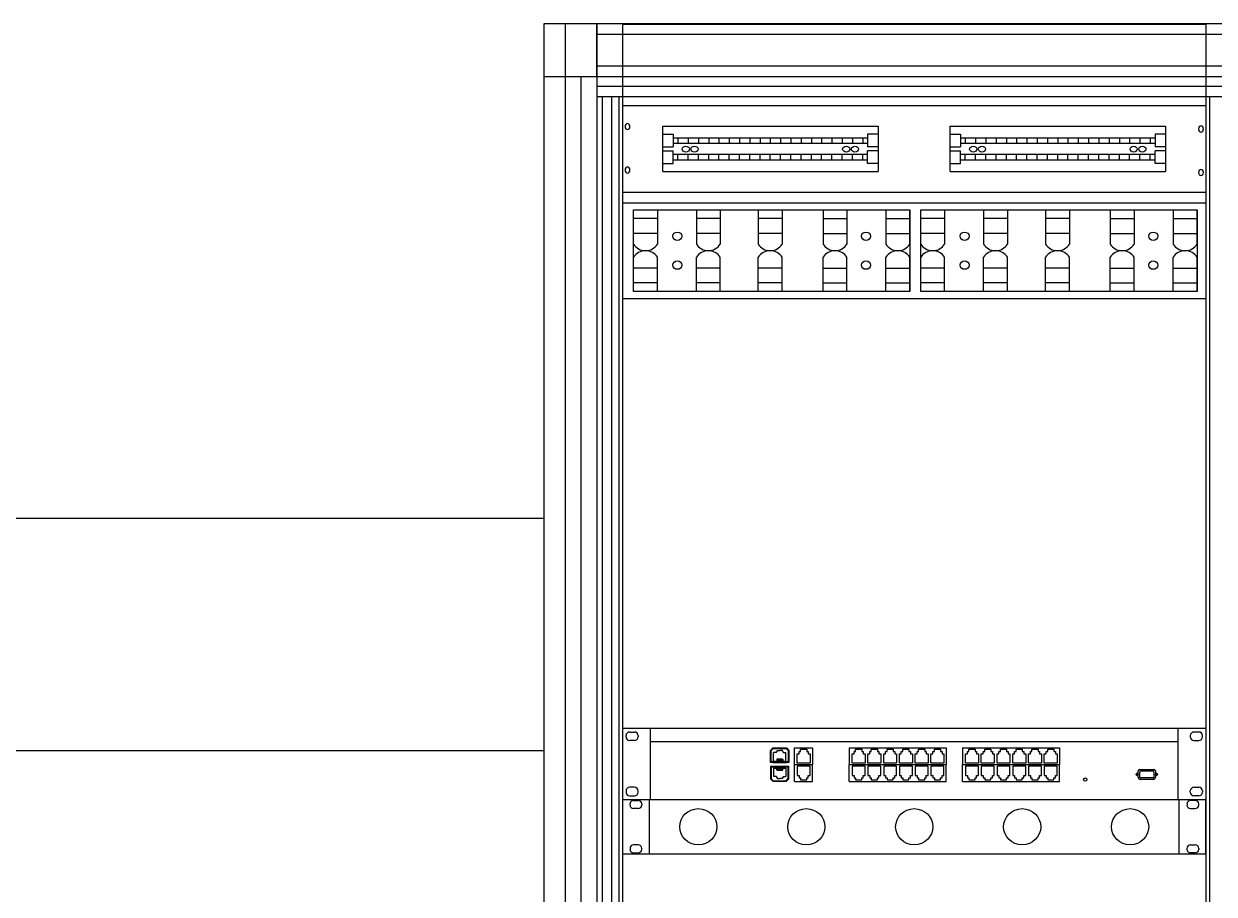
# Model space of a CAD drawing. Header units: millimetres. Extents: x 0 to 84100, y 0 to 59400.
# Drawn here: x 33881 to 34782, y 30218 to 30877 of the extents above; entities that cross this region are included whole.
import ezdxf

# ---------------------------------------------------------------- set-up
doc = ezdxf.new("R2010")
doc.units = ezdxf.units.MM
doc.header["$LTSCALE"] = 1000
doc.layers.add('S', color=4, linetype='Continuous')
doc.layers.add('SYM', color=3, linetype='Continuous')

# ---------------------------------------------------------------- blocks, each defined once
blk = doc.blocks.new('ST071')
for points in [[(-86.1, 30.12), (-85.93, 30.12), (-85.93, 31.28), (-86.1, 31.28)], [(-85.72, 30.12), (-85.55, 30.12), (-85.55, 31.28), (-85.72, 31.28)], [(-85.33, 30.12), (-85.17, 30.12), (-85.17, 31.28), (-85.33, 31.28)], [(-84.95, 30.12), (-84.78, 30.12), (-84.78, 31.28), (-84.95, 31.28)], [(-84.57, 30.12), (-84.4, 30.12), (-84.4, 31.28), (-84.57, 31.28)], [(-84.18, 30.12), (-84.02, 30.12), (-84.02, 31.28), (-84.18, 31.28)], [(-83.8, 30.12), (-83.63, 30.12), (-83.63, 31.28), (-83.8, 31.28)], [(-83.42, 30.12), (-83.25, 30.12), (-83.25, 31.28), (-83.42, 31.28)], [(-86.1, 25.6), (-85.93, 25.6), (-85.93, 24.44), (-86.1, 24.44)], [(-85.72, 25.6), (-85.55, 25.6), (-85.55, 24.44), (-85.72, 24.44)], [(-85.33, 25.6), (-85.17, 25.6), (-85.17, 24.44), (-85.33, 24.44)], [(-84.95, 25.6), (-84.78, 25.6), (-84.78, 24.44), (-84.95, 24.44)], [(-84.57, 25.6), (-84.4, 25.6), (-84.4, 24.44), (-84.57, 24.44)], [(-84.18, 25.6), (-84.02, 25.6), (-84.02, 24.44), (-84.18, 24.44)], [(-83.8, 25.6), (-83.63, 25.6), (-83.63, 24.44), (-83.8, 24.44)], [(-83.42, 25.6), (-83.25, 25.6), (-83.25, 24.44), (-83.42, 24.44)]]:
    blk.add_hatch(color=256).paths.add_polyline_path(points)
for p, q in [((-233.43, 495.16), (-233.43, -421.96)), ((-200.15, 495.16), (-233.43, 495.16)), ((-233.43, 495.16), (-233.43, 461.89)), ((-220.12, 495.16), (-220.12, -421.96)), ((-220.12, 495.16), (-220.12, 461.89)), ((-200.15, 495.16), (-200.15, -421.96)), ((200.15, 495.16), (-200.15, 495.16)), ((-200.15, 495.16), (-200.15, 461.89)), ((-200.15, 461.89), (-200.15, 495.16)), ((200.15, 488.51), (-200.15, 488.51)), ((-183.89, 495.05), (-184.02, -409.31)), ((-183.89, 495.03), (183.89, 495.03)), ((183.89, 495.05), (184.02, -409.31)), ((184.02, 449.28), (184.02, 495.1)), ((200.15, 468.54), (-200.15, 468.54)), ((-233.43, 461.89), (-200.15, 461.89)), ((-210.14, 461.89), (-210.14, -421.96)), ((-200.15, 461.89), (200.15, 461.89)), ((-200.15, 455.9), (200.15, 455.9)), ((-200.15, 449.24), (200.15, 449.24)), ((-196.83, 449.24), (-196.83, -409.31)), ((-190.84, 449.24), (-190.84, -409.31)), ((-186.18, 449.24), (-186.18, -409.31)), ((-183.89, 443.59), (183.9, 443.59)), ((186.18, 449.24), (186.18, -409.31)), ((-158.55, 401.93), (-158.55, 430.69)), ((-158.55, 430.69), (-22.8, 430.69)), ((-22.8, 430.69), (-22.8, 401.93)), ((22.68, 401.93), (22.68, 430.69)), ((22.68, 430.69), (158.43, 430.69)), ((158.43, 430.69), (158.43, 401.93)), ((-158.55, 425.6), (-152, 425.6)), ((-152, 425.6), (-152, 417.49)), ((-152, 423.3), (-29.36, 423.3)), ((-149.01, 423.3), (-149.01, 419.79)), ((-142.53, 423.3), (-142.53, 419.79)), ((-136.06, 423.3), (-136.06, 419.79)), ((-129.58, 423.3), (-129.58, 419.79)), ((-123.1, 423.3), (-123.1, 419.79)), ((-116.63, 423.3), (-116.63, 419.79)), ((-110.15, 423.3), (-110.15, 419.79)), ((-103.68, 423.3), (-103.68, 419.79)), ((-97.2, 423.3), (-97.2, 419.79)), ((-90.72, 423.3), (-90.72, 419.79)), ((-84.25, 423.3), (-84.25, 419.79)), ((-77.77, 423.3), (-77.77, 419.79)), ((-71.3, 423.3), (-71.3, 419.79)), ((-64.82, 423.3), (-64.82, 419.79)), ((-58.35, 423.3), (-58.35, 419.79)), ((-51.87, 423.3), (-51.87, 419.79)), ((-45.39, 423.3), (-45.39, 419.79)), ((-38.92, 423.3), (-38.92, 419.79)), ((-32.44, 423.3), (-32.44, 419.79)), ((-22.8, 425.6), (-29.36, 425.6)), ((-29.36, 425.6), (-29.36, 417.49)), ((22.68, 425.6), (29.24, 425.6)), ((29.24, 425.6), (29.24, 417.49)), ((29.24, 423.3), (151.88, 423.3)), ((32.23, 423.3), (32.23, 419.79)), ((38.7, 423.3), (38.7, 419.79)), ((45.18, 423.3), (45.18, 419.79)), ((51.66, 423.3), (51.66, 419.79)), ((58.13, 423.3), (58.13, 419.79)), ((64.61, 423.3), (64.61, 419.79)), ((71.08, 423.3), (71.08, 419.79)), ((77.56, 423.3), (77.56, 419.79)), ((84.04, 423.3), (84.04, 419.79)), ((90.51, 423.3), (90.51, 419.79)), ((96.99, 423.3), (96.99, 419.79)), ((103.46, 423.3), (103.46, 419.79)), ((109.94, 423.3), (109.94, 419.79)), ((116.41, 423.3), (116.41, 419.79)), ((122.89, 423.3), (122.89, 419.79)), ((129.37, 423.3), (129.37, 419.79)), ((135.84, 423.3), (135.84, 419.79)), ((142.32, 423.3), (142.32, 419.79)), ((148.79, 423.3), (148.79, 419.79)), ((158.43, 425.6), (151.88, 425.6)), ((151.88, 425.6), (151.88, 417.49)), ((-158.55, 417.49), (-152, 417.49)), ((-158.55, 415.13), (-152, 415.13)), ((-152, 419.79), (-29.36, 419.79)), ((-152, 407.02), (-152, 415.13)), ((-22.8, 417.49), (-29.36, 417.49)), ((-29.36, 407.02), (-29.36, 415.13)), ((-22.8, 415.13), (-29.36, 415.13)), ((22.68, 417.49), (29.24, 417.49)), ((22.68, 415.13), (29.24, 415.13)), ((29.24, 419.79), (151.88, 419.79)), ((29.24, 407.02), (29.24, 415.13)), ((158.43, 417.49), (151.88, 417.49)), ((151.88, 407.02), (151.88, 415.13)), ((158.43, 415.13), (151.88, 415.13)), ((-158.55, 407.02), (-152, 407.02)), ((-152, 412.83), (-29.36, 412.83)), ((-152, 409.31), (-29.36, 409.31)), ((-149.01, 409.31), (-149.01, 412.83)), ((-142.53, 409.31), (-142.53, 412.83)), ((-136.06, 409.31), (-136.06, 412.83)), ((-129.58, 409.31), (-129.58, 412.83)), ((-123.1, 409.31), (-123.1, 412.83)), ((-116.63, 409.31), (-116.63, 412.83)), ((-110.15, 409.31), (-110.15, 412.83)), ((-103.68, 409.31), (-103.68, 412.83)), ((-97.2, 409.31), (-97.2, 412.83)), ((-90.72, 409.31), (-90.72, 412.83)), ((-84.25, 409.31), (-84.25, 412.83)), ((-77.77, 409.31), (-77.77, 412.83)), ((-71.3, 409.31), (-71.3, 412.83)), ((-64.82, 409.31), (-64.82, 412.83)), ((-58.35, 409.31), (-58.35, 412.83)), ((-51.87, 409.31), (-51.87, 412.83)), ((-45.39, 409.31), (-45.39, 412.83)), ((-38.92, 409.31), (-38.92, 412.83)), ((-32.44, 409.31), (-32.44, 412.83)), ((-22.8, 407.02), (-29.36, 407.02)), ((22.68, 407.02), (29.24, 407.02)), ((29.24, 412.83), (151.88, 412.83)), ((29.24, 409.31), (151.88, 409.31)), ((32.23, 409.31), (32.23, 412.83)), ((38.7, 409.31), (38.7, 412.83)), ((45.18, 409.31), (45.18, 412.83)), ((51.66, 409.31), (51.66, 412.83)), ((58.13, 409.31), (58.13, 412.83)), ((64.61, 409.31), (64.61, 412.83)), ((71.08, 409.31), (71.08, 412.83)), ((77.56, 409.31), (77.56, 412.83)), ((84.04, 409.31), (84.04, 412.83)), ((90.51, 409.31), (90.51, 412.83)), ((96.99, 409.31), (96.99, 412.83)), ((103.46, 409.31), (103.46, 412.83)), ((109.94, 409.31), (109.94, 412.83)), ((116.41, 409.31), (116.41, 412.83)), ((122.89, 409.31), (122.89, 412.83)), ((129.37, 409.31), (129.37, 412.83)), ((135.84, 409.31), (135.84, 412.83)), ((142.32, 409.31), (142.32, 412.83)), ((148.79, 409.31), (148.79, 412.83)), ((158.43, 407.02), (151.88, 407.02)), ((-158.55, 401.93), (-22.8, 401.93)), ((22.68, 401.93), (158.43, 401.93)), ((-183.89, 388.96), (183.9, 388.96)), ((-183.89, 382.15), (183.9, 382.15)), ((-176.97, 377.78), (-2.76, 377.78)), ((-176.97, 326.27), (-176.97, 377.78)), ((-176.97, 356.19), (-176.97, 377.78)), ((-161.92, 377.78), (-161.92, 356.19)), ((-137.33, 377.78), (-137.33, 356.19)), ((-122.28, 377.78), (-122.28, 356.19)), ((-98.3, 377.78), (-98.3, 356.19)), ((-83.25, 377.78), (-83.25, 356.19)), ((-57.46, 377.78), (-57.46, 356.19)), ((-42.41, 377.78), (-42.41, 356.19)), ((-17.81, 377.78), (-17.81, 356.19)), ((-2.76, 377.78), (-2.76, 326.27)), ((-2.76, 356.19), (-2.76, 377.78)), ((4.13, 377.78), (178.35, 377.78)), ((4.13, 326.27), (4.13, 377.78)), ((4.13, 356.19), (4.13, 377.78)), ((19.18, 377.78), (19.18, 356.19)), ((43.78, 377.78), (43.78, 356.19)), ((58.83, 377.78), (58.83, 356.19)), ((82.8, 377.78), (82.8, 356.19)), ((97.86, 377.78), (97.86, 356.19)), ((123.65, 377.78), (123.65, 356.19)), ((138.7, 377.78), (138.7, 356.19)), ((163.3, 377.78), (163.3, 356.19)), ((178.35, 377.78), (178.35, 326.27)), ((178.35, 356.19), (178.35, 377.78)), ((-161.92, 372.37), (-176.97, 372.37)), ((-122.28, 372.37), (-137.33, 372.37)), ((-83.25, 372.37), (-98.3, 372.37)), ((-57.46, 372.37), (-42.41, 372.37)), ((-17.81, 372.37), (-2.76, 372.37)), ((19.18, 372.37), (4.13, 372.37)), ((58.83, 372.37), (43.78, 372.37)), ((97.86, 372.37), (82.8, 372.37)), ((123.65, 372.37), (138.7, 372.37)), ((163.3, 372.37), (178.35, 372.37)), ((-161.92, 362.97), (-176.97, 362.97)), ((-122.28, 362.97), (-137.33, 362.97)), ((-83.25, 362.97), (-98.3, 362.97)), ((-57.46, 362.97), (-42.41, 362.97)), ((-17.81, 362.97), (-2.76, 362.97)), ((19.18, 362.97), (4.13, 362.97)), ((58.83, 362.97), (43.78, 362.97)), ((97.86, 362.97), (82.8, 362.97)), ((123.65, 362.97), (138.7, 362.97)), ((163.3, 362.97), (178.35, 362.97)), ((-176.97, 326.27), (-176.97, 347.87)), ((-161.92, 326.27), (-161.92, 347.87)), ((-137.33, 326.27), (-137.33, 347.87)), ((-122.28, 326.27), (-122.28, 347.87)), ((-98.3, 326.27), (-98.3, 347.87)), ((-83.25, 326.27), (-83.25, 347.87)), ((-57.46, 326.27), (-57.46, 347.87)), ((-42.41, 326.27), (-42.41, 347.87)), ((-17.81, 326.27), (-17.81, 347.87)), ((-2.76, 326.27), (-2.76, 347.87)), ((4.13, 326.27), (4.13, 347.87)), ((19.18, 326.27), (19.18, 347.87)), ((43.78, 326.27), (43.78, 347.87)), ((58.83, 326.27), (58.83, 347.87)), ((82.8, 326.27), (82.8, 347.87)), ((97.86, 326.27), (97.86, 347.87)), ((123.65, 326.27), (123.65, 347.87)), ((138.7, 326.27), (138.7, 347.87)), ((163.3, 326.27), (163.3, 347.87)), ((178.35, 326.27), (178.35, 347.87)), ((-161.92, 341.09), (-176.97, 341.09)), ((-122.28, 341.09), (-137.33, 341.09)), ((-83.25, 341.09), (-98.3, 341.09)), ((-57.46, 341.09), (-42.41, 341.09)), ((-17.81, 341.09), (-2.76, 341.09)), ((19.18, 341.09), (4.13, 341.09)), ((58.83, 341.09), (43.78, 341.09)), ((97.86, 341.09), (82.8, 341.09)), ((123.65, 341.09), (138.7, 341.09)), ((163.3, 341.09), (178.35, 341.09)), ((-161.92, 331.69), (-176.97, 331.69)), ((-122.28, 331.69), (-137.33, 331.69)), ((-83.25, 331.69), (-98.3, 331.69)), ((-57.46, 331.69), (-42.41, 331.69)), ((-17.81, 331.69), (-2.76, 331.69)), ((19.18, 331.69), (4.13, 331.69)), ((58.83, 331.69), (43.78, 331.69)), ((97.86, 331.69), (82.8, 331.69)), ((123.65, 331.69), (138.7, 331.69)), ((163.3, 331.69), (178.35, 331.69)), ((-2.76, 326.27), (-176.97, 326.27)), ((178.35, 326.27), (4.13, 326.27)), ((-183.89, 321.93), (183.91, 321.93)), ((-166.45, 50.7), (-183.98, 50.7)), ((-183.98, 50.7), (-183.98, 5.9)), ((-181.69, 45.36), (-181.69, 46.12)), ((-179.4, 48.41), (-176.36, 48.41)), ((-174.07, 46.12), (-174.07, 45.36)), ((166.5, 50.7), (-166.45, 50.7)), ((-166.45, 50.7), (-166.45, 5.74)), ((184.03, 50.7), (166.5, 50.7)), ((166.5, 5.74), (166.5, 50.7)), ((174.12, 46.12), (174.12, 45.36)), ((179.45, 48.41), (176.41, 48.41)), ((181.74, 45.36), (181.74, 46.12)), ((184.03, 5.9), (184.03, 50.7)), ((-176.36, 43.08), (-179.4, 43.08)), ((-166.47, 42.5, 161.01), (166.52, 42.5, 161.01)), ((-89.05, 38.4), (-90.6, 36.81)), ((-88.88, 38.01), (-90.21, 36.65)), ((-89.05, 38.4), (-80.59, 38.4)), ((-88.88, 38.01), (-80.76, 38.01)), ((-80.76, 38.01), (-79.43, 36.65)), ((-80.59, 38.4), (-79.04, 36.81)), ((-75.53, 38.39), (-64.15, 38.39)), ((-75.53, 17.29), (-75.53, 38.39)), ((-71.63, 36.18), (-71.63, 37.53)), ((-71.63, 37.53), (-67.77, 37.53)), ((-67.77, 37.53), (-67.77, 36.18)), ((-64.15, 38.39), (-64.15, 27.84)), ((-41, 38.38), (20.19, 38.38)), ((-41, 38.38), (-41, 27.84)), ((20.19, 38.38), (20.19, 27.84)), ((30.48, 38.38), (91.67, 38.38)), ((30.48, 38.38), (30.48, 27.84)), ((91.67, 38.38), (91.67, 27.84)), ((176.41, 43.08), (179.45, 43.08)), ((-90.6, 29.14), (-90.6, 36.81)), ((-90.21, 29.53), (-90.21, 36.65)), ((-86.83, 35.48), (-88.65, 35.48)), ((-88.65, 30.12), (-88.65, 35.48)), ((-88.65, 30.12), (-80.99, 30.12)), ((-86.83, 35.48), (-86.83, 36.1)), ((-86.83, 36.1), (-86.37, 36.1)), ((-86.51, 31.28), (-86.51, 30.12)), ((-86.29, 31.28), (-86.51, 31.28)), ((-86.51, 30.12), (-82.84, 30.12)), ((-86.37, 36.1), (-86.37, 36.71)), ((-86.37, 36.71), (-84.68, 36.71)), ((-86.29, 31.28), (-86.29, 30.34)), ((-86.13, 31.28), (-86.13, 30.34)), ((-85.91, 31.28), (-86.13, 31.28)), ((-86.1, 31.28), (-85.93, 31.28)), ((-86.1, 30.12), (-86.1, 31.28)), ((-85.93, 30.12), (-86.1, 30.12)), ((-85.93, 31.28), (-85.93, 30.12)), ((-85.91, 31.28), (-85.91, 30.34)), ((-85.75, 31.28), (-85.75, 30.34)), ((-85.52, 31.28), (-85.75, 31.28)), ((-85.72, 31.28), (-85.55, 31.28)), ((-85.72, 30.12), (-85.72, 31.28)), ((-85.55, 30.12), (-85.72, 30.12)), ((-85.55, 31.28), (-85.55, 30.12)), ((-85.52, 31.28), (-85.52, 30.34)), ((-85.36, 31.28), (-85.36, 30.34)), ((-85.14, 31.28), (-85.36, 31.28)), ((-85.33, 31.28), (-85.17, 31.28)), ((-85.33, 30.12), (-85.33, 31.28)), ((-85.17, 30.12), (-85.33, 30.12)), ((-85.17, 31.28), (-85.17, 30.12)), ((-85.14, 31.28), (-85.14, 30.34)), ((-84.98, 31.28), (-84.98, 30.34)), ((-84.75, 31.28), (-84.98, 31.28)), ((-84.95, 31.28), (-84.78, 31.28)), ((-84.95, 30.12), (-84.95, 31.28)), ((-84.78, 30.12), (-84.95, 30.12)), ((-84.78, 31.28), (-84.78, 30.12)), ((-84.75, 31.28), (-84.75, 30.34)), ((-82.98, 36.71), (-84.68, 36.71)), ((-84.6, 31.28), (-84.6, 30.34)), ((-84.37, 31.28), (-84.6, 31.28)), ((-84.57, 31.28), (-84.4, 31.28)), ((-84.57, 30.12), (-84.57, 31.28)), ((-84.4, 30.12), (-84.57, 30.12)), ((-84.4, 31.28), (-84.4, 30.12)), ((-84.37, 31.28), (-84.37, 30.34)), ((-84.21, 31.28), (-84.21, 30.34)), ((-83.99, 31.28), (-84.21, 31.28)), ((-84.18, 31.28), (-84.02, 31.28)), ((-84.18, 30.12), (-84.18, 31.28)), ((-84.02, 30.12), (-84.18, 30.12)), ((-84.02, 31.28), (-84.02, 30.12)), ((-83.99, 31.28), (-83.99, 30.34)), ((-83.83, 31.28), (-83.83, 30.34)), ((-83.6, 31.28), (-83.83, 31.28)), ((-83.8, 31.28), (-83.63, 31.28)), ((-83.8, 30.12), (-83.8, 31.28)), ((-83.63, 30.12), (-83.8, 30.12)), ((-83.63, 31.28), (-83.63, 30.12)), ((-83.6, 31.28), (-83.6, 30.34)), ((-83.44, 31.28), (-83.44, 30.34)), ((-83.22, 31.28), (-83.44, 31.28)), ((-83.42, 31.28), (-83.25, 31.28)), ((-83.42, 30.12), (-83.42, 31.28)), ((-83.25, 30.12), (-83.42, 30.12)), ((-83.25, 31.28), (-83.25, 30.12)), ((-83.22, 31.28), (-83.22, 30.34)), ((-83.06, 31.28), (-83.06, 30.34)), ((-83.06, 31.28), (-82.84, 31.28)), ((-82.98, 36.1), (-82.98, 36.71)), ((-82.52, 36.1), (-82.98, 36.1)), ((-82.84, 31.28), (-82.84, 30.12)), ((-82.52, 35.48), (-82.52, 36.1)), ((-82.52, 35.48), (-80.99, 35.48)), ((-80.99, 30.12), (-80.99, 35.48)), ((-79.43, 36.65), (-79.43, 29.53)), ((-79.04, 36.81), (-79.04, 29.14)), ((-73.76, 28.83), (-73.76, 34.63)), ((-73.76, 34.63), (-72.6, 34.63)), ((-72.6, 36.18), (-71.63, 36.18)), ((-72.6, 34.63), (-72.6, 36.18)), ((-67.77, 36.18), (-66.8, 36.18)), ((-66.8, 36.18), (-66.8, 34.63)), ((-66.8, 34.63), (-65.64, 34.63)), ((-65.64, 34.63), (-65.64, 28.83)), ((-39.09, 28.82), (-39.09, 34.63)), ((-39.09, 34.63), (-37.93, 34.63)), ((-37.93, 34.63), (-37.93, 36.17)), ((-37.93, 36.17), (-36.96, 36.17)), ((-36.96, 37.53), (-33.09, 37.53)), ((-36.96, 36.17), (-36.96, 37.53)), ((-33.09, 37.53), (-33.09, 36.17)), ((-33.09, 36.17), (-32.12, 36.17)), ((-32.12, 36.17), (-32.12, 34.63)), ((-32.12, 34.63), (-30.96, 34.63)), ((-30.96, 34.63), (-30.96, 28.82)), ((-29.15, 34.63), (-27.99, 34.63)), ((-29.15, 28.82), (-29.15, 34.63)), ((-27.99, 36.17), (-27.02, 36.17)), ((-27.99, 34.63), (-27.99, 36.17)), ((-27.02, 36.17), (-27.02, 37.53)), ((-27.02, 37.53), (-23.16, 37.53)), ((-23.16, 37.53), (-23.16, 36.17)), ((-23.16, 36.17), (-22.19, 36.17)), ((-22.19, 36.17), (-22.19, 34.63)), ((-22.19, 34.63), (-21.03, 34.63)), ((-21.03, 34.63), (-21.03, 28.82)), ((-19.22, 34.63), (-18.06, 34.63)), ((-19.22, 28.82), (-19.22, 34.63)), ((-18.06, 34.63), (-18.06, 36.17)), ((-18.06, 36.17), (-17.09, 36.17)), ((-17.09, 37.53), (-13.22, 37.53)), ((-17.09, 36.17), (-17.09, 37.53)), ((-13.22, 37.53), (-13.22, 36.17)), ((-13.22, 36.17), (-12.26, 36.17)), ((-12.26, 36.17), (-12.26, 34.63)), ((-12.26, 34.63), (-11.1, 34.63)), ((-11.1, 34.63), (-11.1, 28.82)), ((-9.28, 28.82), (-9.28, 34.63)), ((-9.28, 34.63), (-8.12, 34.63)), ((-8.12, 34.63), (-8.12, 36.17)), ((-8.12, 36.17), (-7.16, 36.17)), ((-7.16, 37.53), (-3.29, 37.53)), ((-7.16, 36.17), (-7.16, 37.53)), ((-3.29, 37.53), (-3.29, 36.17)), ((-3.29, 36.17), (-2.32, 36.17)), ((-2.32, 36.17), (-2.32, 34.63)), ((-2.32, 34.63), (-1.16, 34.63)), ((-1.16, 34.63), (-1.16, 28.82)), ((0.65, 34.63), (1.81, 34.63)), ((0.65, 28.82), (0.65, 34.63)), ((1.81, 34.63), (1.81, 36.17)), ((1.81, 36.17), (2.78, 36.17)), ((2.78, 36.17), (2.78, 37.53)), ((2.78, 37.53), (6.65, 37.53)), ((6.65, 37.53), (6.65, 36.17)), ((6.65, 36.17), (7.61, 36.17)), ((7.61, 36.17), (7.61, 34.63)), ((7.61, 34.63), (8.77, 34.63)), ((8.77, 34.63), (8.77, 28.82)), ((10.59, 28.82), (10.59, 34.63)), ((10.59, 34.63), (11.75, 34.63)), ((11.75, 36.17), (12.71, 36.17)), ((11.75, 34.63), (11.75, 36.17)), ((12.71, 36.17), (12.71, 37.53)), ((12.71, 37.53), (16.58, 37.53)), ((16.58, 37.53), (16.58, 36.17)), ((16.58, 36.17), (17.55, 36.17)), ((17.55, 36.17), (17.55, 34.63)), ((17.55, 34.63), (18.71, 34.63)), ((18.71, 34.63), (18.71, 28.82)), ((32.39, 28.82), (32.39, 34.63)), ((32.39, 34.63), (33.55, 34.63)), ((33.55, 34.63), (33.55, 36.17)), ((33.55, 36.17), (34.52, 36.17)), ((34.52, 37.53), (38.38, 37.53)), ((34.52, 36.17), (34.52, 37.53)), ((38.38, 37.53), (38.38, 36.17)), ((38.38, 36.17), (39.35, 36.17)), ((39.35, 36.17), (39.35, 34.63)), ((39.35, 34.63), (40.51, 34.63)), ((40.51, 34.63), (40.51, 28.82)), ((42.32, 34.63), (43.48, 34.63)), ((42.32, 28.82), (42.32, 34.63)), ((43.48, 36.17), (44.45, 36.17)), ((43.48, 34.63), (43.48, 36.17)), ((44.45, 36.17), (44.45, 37.53)), ((44.45, 37.53), (48.32, 37.53)), ((48.32, 37.53), (48.32, 36.17)), ((48.32, 36.17), (49.29, 36.17)), ((49.29, 36.17), (49.29, 34.63)), ((49.29, 34.63), (50.45, 34.63)), ((50.45, 34.63), (50.45, 28.82)), ((52.26, 34.63), (53.42, 34.63)), ((52.26, 28.82), (52.26, 34.63)), ((53.42, 34.63), (53.42, 36.17)), ((53.42, 36.17), (54.39, 36.17)), ((54.39, 37.53), (58.25, 37.53)), ((54.39, 36.17), (54.39, 37.53)), ((58.25, 37.53), (58.25, 36.17)), ((58.25, 36.17), (59.22, 36.17)), ((59.22, 36.17), (59.22, 34.63)), ((59.22, 34.63), (60.38, 34.63)), ((60.38, 34.63), (60.38, 28.82)), ((62.19, 28.82), (62.19, 34.63)), ((62.19, 34.63), (63.35, 34.63)), ((63.35, 34.63), (63.35, 36.17)), ((63.35, 36.17), (64.32, 36.17)), ((64.32, 37.53), (68.19, 37.53)), ((64.32, 36.17), (64.32, 37.53)), ((68.19, 37.53), (68.19, 36.17)), ((68.19, 36.17), (69.16, 36.17)), ((69.16, 36.17), (69.16, 34.63)), ((69.16, 34.63), (70.32, 34.63)), ((70.32, 34.63), (70.32, 28.82)), ((72.13, 34.63), (73.29, 34.63)), ((72.13, 28.82), (72.13, 34.63)), ((73.29, 34.63), (73.29, 36.17)), ((73.29, 36.17), (74.26, 36.17)), ((74.26, 36.17), (74.26, 37.53)), ((74.26, 37.53), (78.12, 37.53)), ((78.12, 37.53), (78.12, 36.17)), ((78.12, 36.17), (79.09, 36.17)), ((79.09, 36.17), (79.09, 34.63)), ((79.09, 34.63), (80.25, 34.63)), ((80.25, 34.63), (80.25, 28.82)), ((82.06, 28.82), (82.06, 34.63)), ((82.06, 34.63), (83.22, 34.63)), ((83.22, 36.17), (84.19, 36.17)), ((83.22, 34.63), (83.22, 36.17)), ((84.19, 36.17), (84.19, 37.53)), ((84.19, 37.53), (88.06, 37.53)), ((88.06, 37.53), (88.06, 36.17)), ((88.06, 36.17), (89.02, 36.17)), ((89.02, 36.17), (89.02, 34.63)), ((89.02, 34.63), (90.19, 34.63)), ((90.19, 34.63), (90.19, 28.82)), ((-79.04, 29.14), (-90.6, 29.14)), ((-79.04, 26.57), (-90.6, 26.57)), ((-90.6, 26.57), (-90.6, 18.91)), ((-79.43, 29.53), (-90.21, 29.53)), ((-79.43, 26.18), (-90.21, 26.18)), ((-90.21, 26.18), (-90.21, 19.07)), ((-89.05, 29.14), (-80.59, 29.14)), ((-88.65, 25.6), (-80.99, 25.6)), ((-88.65, 25.6), (-88.65, 20.24)), ((-86.51, 24.44), (-86.51, 25.6)), ((-86.51, 25.6), (-82.84, 25.6)), ((-86.29, 24.44), (-86.51, 24.44)), ((-86.29, 24.44), (-86.29, 25.38)), ((-86.13, 24.44), (-86.13, 25.38)), ((-85.91, 24.44), (-86.13, 24.44)), ((-85.93, 25.6), (-86.1, 25.6)), ((-86.1, 25.6), (-86.1, 24.44)), ((-86.1, 24.44), (-85.93, 24.44)), ((-85.93, 24.44), (-85.93, 25.6)), ((-85.91, 24.44), (-85.91, 25.38)), ((-85.75, 24.44), (-85.75, 25.38)), ((-85.52, 24.44), (-85.75, 24.44)), ((-85.55, 25.6), (-85.72, 25.6)), ((-85.72, 25.6), (-85.72, 24.44)), ((-85.72, 24.44), (-85.55, 24.44)), ((-85.55, 24.44), (-85.55, 25.6)), ((-85.52, 24.44), (-85.52, 25.38)), ((-85.36, 24.44), (-85.36, 25.38)), ((-85.14, 24.44), (-85.36, 24.44)), ((-85.17, 25.6), (-85.33, 25.6)), ((-85.33, 25.6), (-85.33, 24.44)), ((-85.33, 24.44), (-85.17, 24.44)), ((-85.17, 24.44), (-85.17, 25.6)), ((-85.14, 24.44), (-85.14, 25.38)), ((-84.98, 24.44), (-84.98, 25.38)), ((-84.75, 24.44), (-84.98, 24.44)), ((-84.78, 25.6), (-84.95, 25.6)), ((-84.95, 25.6), (-84.95, 24.44)), ((-84.95, 24.44), (-84.78, 24.44)), ((-84.78, 24.44), (-84.78, 25.6)), ((-84.75, 24.44), (-84.75, 25.38)), ((-84.6, 24.44), (-84.6, 25.38)), ((-84.37, 24.44), (-84.6, 24.44)), ((-84.4, 25.6), (-84.57, 25.6)), ((-84.57, 25.6), (-84.57, 24.44)), ((-84.57, 24.44), (-84.4, 24.44)), ((-84.4, 24.44), (-84.4, 25.6)), ((-84.37, 24.44), (-84.37, 25.38)), ((-84.21, 24.44), (-84.21, 25.38)), ((-83.99, 24.44), (-84.21, 24.44)), ((-84.02, 25.6), (-84.18, 25.6)), ((-84.18, 25.6), (-84.18, 24.44)), ((-84.18, 24.44), (-84.02, 24.44)), ((-84.02, 24.44), (-84.02, 25.6)), ((-83.99, 24.44), (-83.99, 25.38)), ((-83.83, 24.44), (-83.83, 25.38)), ((-83.6, 24.44), (-83.83, 24.44)), ((-83.63, 25.6), (-83.8, 25.6)), ((-83.8, 25.6), (-83.8, 24.44)), ((-83.8, 24.44), (-83.63, 24.44)), ((-83.63, 24.44), (-83.63, 25.6)), ((-83.6, 24.44), (-83.6, 25.38)), ((-83.44, 24.44), (-83.44, 25.38)), ((-83.22, 24.44), (-83.44, 24.44)), ((-83.25, 25.6), (-83.42, 25.6)), ((-83.42, 25.6), (-83.42, 24.44)), ((-83.42, 24.44), (-83.25, 24.44)), ((-83.25, 24.44), (-83.25, 25.6)), ((-83.22, 24.44), (-83.22, 25.38)), ((-83.06, 24.44), (-83.06, 25.38)), ((-83.06, 24.44), (-82.84, 24.44)), ((-82.84, 24.44), (-82.84, 25.6)), ((-80.99, 25.6), (-80.99, 20.24)), ((-79.43, 19.07), (-79.43, 26.18)), ((-79.04, 18.91), (-79.04, 26.57)), ((-75.53, 27.84), (-64.15, 27.84)), ((-65.64, 28.83), (-73.76, 28.83)), ((-65.64, 26.86), (-73.76, 26.86)), ((-73.76, 26.86), (-73.76, 21.05)), ((-65.64, 21.05), (-65.64, 26.86)), ((-64.15, 17.29), (-64.15, 27.84)), ((-41, 27.84), (20.19, 27.84)), ((-41, 17.29), (-41, 27.84)), ((-41, 27.84), (20.19, 27.84)), ((-30.96, 28.82), (-39.09, 28.82)), ((-30.96, 26.85), (-39.09, 26.85)), ((-39.09, 26.85), (-39.09, 21.05)), ((-30.96, 21.05), (-30.96, 26.85)), ((-21.03, 28.82), (-29.15, 28.82)), ((-21.03, 26.85), (-29.15, 26.85)), ((-29.15, 26.85), (-29.15, 21.05)), ((-21.03, 21.05), (-21.03, 26.85)), ((-11.1, 28.82), (-19.22, 28.82)), ((-11.1, 26.85), (-19.22, 26.85)), ((-19.22, 26.85), (-19.22, 21.05)), ((-11.1, 21.05), (-11.1, 26.85)), ((-1.16, 28.82), (-9.28, 28.82)), ((-1.16, 26.85), (-9.28, 26.85)), ((-9.28, 26.85), (-9.28, 21.05)), ((-1.16, 21.05), (-1.16, 26.85)), ((8.77, 28.82), (0.65, 28.82)), ((8.77, 26.85), (0.65, 26.85)), ((0.65, 26.85), (0.65, 21.05)), ((8.77, 21.05), (8.77, 26.85)), ((18.71, 28.82), (10.59, 28.82)), ((18.71, 26.85), (10.59, 26.85)), ((10.59, 26.85), (10.59, 21.05)), ((18.71, 21.05), (18.71, 26.85)), ((20.19, 17.29), (20.19, 27.84)), ((30.48, 27.84), (91.67, 27.84)), ((30.48, 17.29), (30.48, 27.84)), ((30.48, 27.84), (91.67, 27.84)), ((40.51, 28.82), (32.39, 28.82)), ((40.51, 26.85), (32.39, 26.85)), ((32.39, 26.85), (32.39, 21.05)), ((40.51, 21.05), (40.51, 26.85)), ((50.45, 28.82), (42.32, 28.82)), ((50.45, 26.85), (42.32, 26.85)), ((42.32, 26.85), (42.32, 21.05)), ((50.45, 21.05), (50.45, 26.85)), ((60.38, 28.82), (52.26, 28.82)), ((60.38, 26.85), (52.26, 26.85)), ((52.26, 26.85), (52.26, 21.05)), ((60.38, 21.05), (60.38, 26.85)), ((70.32, 28.82), (62.19, 28.82)), ((70.32, 26.85), (62.19, 26.85)), ((62.19, 26.85), (62.19, 21.05)), ((70.32, 21.05), (70.32, 26.85)), ((80.25, 28.82), (72.13, 28.82)), ((80.25, 26.85), (72.13, 26.85)), ((72.13, 26.85), (72.13, 21.05)), ((80.25, 21.05), (80.25, 26.85)), ((90.19, 28.82), (82.06, 28.82)), ((90.19, 26.85), (82.06, 26.85)), ((82.06, 26.85), (82.06, 21.05)), ((90.19, 21.05), (90.19, 26.85)), ((91.67, 17.29), (91.67, 27.84)), ((141.3, 19.87), (141.3, 23.91)), ((142.2, 24.81), (151.18, 24.81)), ((142.2, 19.87), (142.2, 23.01)), ((143.1, 23.91), (150.28, 23.91)), ((151.18, 23.01), (151.18, 19.87)), ((152.07, 23.91), (152.07, 19.87)), ((-89.05, 17.32), (-90.6, 18.91)), ((-88.88, 17.71), (-90.21, 19.07)), ((-89.05, 17.32), (-80.59, 17.32)), ((-88.88, 17.71), (-80.76, 17.71)), ((-86.83, 20.24), (-88.65, 20.24)), ((-86.83, 20.24), (-86.83, 19.62)), ((-86.83, 19.62), (-86.37, 19.62)), ((-86.37, 19.62), (-86.37, 19.01)), ((-86.37, 19.01), (-84.68, 19.01)), ((-82.98, 19.01), (-84.68, 19.01)), ((-82.98, 19.62), (-82.98, 19.01)), ((-82.52, 19.62), (-82.98, 19.62)), ((-82.52, 20.24), (-82.52, 19.62)), ((-82.52, 20.24), (-80.99, 20.24)), ((-80.76, 17.71), (-79.43, 19.07)), ((-80.59, 17.32), (-79.04, 18.91)), ((-75.53, 17.29), (-64.15, 17.29)), ((-73.76, 21.05), (-72.6, 21.05)), ((-72.6, 21.05), (-72.6, 19.5)), ((-72.6, 19.5), (-71.63, 19.5)), ((-71.63, 19.5), (-71.63, 18.15)), ((-71.63, 18.15), (-67.77, 18.15)), ((-67.77, 19.5), (-66.8, 19.5)), ((-67.77, 18.15), (-67.77, 19.5)), ((-66.8, 19.5), (-66.8, 21.05)), ((-66.8, 21.05), (-65.64, 21.05)), ((-41, 17.29), (20.19, 17.29)), ((-39.09, 21.05), (-37.93, 21.05)), ((-37.93, 21.05), (-37.93, 19.5)), ((-37.93, 19.5), (-36.96, 19.5)), ((-36.96, 19.5), (-36.96, 18.15)), ((-36.96, 18.15), (-33.09, 18.15)), ((-33.09, 18.15), (-33.09, 19.5)), ((-33.09, 19.5), (-32.12, 19.5)), ((-32.12, 21.05), (-30.96, 21.05)), ((-32.12, 19.5), (-32.12, 21.05)), ((-29.15, 21.05), (-27.99, 21.05)), ((-27.99, 21.05), (-27.99, 19.5)), ((-27.99, 19.5), (-27.02, 19.5)), ((-27.02, 19.5), (-27.02, 18.15)), ((-27.02, 18.15), (-23.16, 18.15)), ((-23.16, 18.15), (-23.16, 19.5)), ((-23.16, 19.5), (-22.19, 19.5)), ((-22.19, 19.5), (-22.19, 21.05)), ((-22.19, 21.05), (-21.03, 21.05)), ((-19.22, 21.05), (-18.06, 21.05)), ((-18.06, 21.05), (-18.06, 19.5)), ((-18.06, 19.5), (-17.09, 19.5)), ((-17.09, 19.5), (-17.09, 18.15)), ((-17.09, 18.15), (-13.22, 18.15)), ((-13.22, 18.15), (-13.22, 19.5)), ((-13.22, 19.5), (-12.26, 19.5)), ((-12.26, 19.5), (-12.26, 21.05)), ((-12.26, 21.05), (-11.1, 21.05)), ((-9.28, 21.05), (-8.12, 21.05)), ((-8.12, 21.05), (-8.12, 19.5)), ((-8.12, 19.5), (-7.16, 19.5)), ((-7.16, 19.5), (-7.16, 18.15)), ((-7.16, 18.15), (-3.29, 18.15)), ((-3.29, 18.15), (-3.29, 19.5)), ((-3.29, 19.5), (-2.32, 19.5)), ((-2.32, 21.05), (-1.16, 21.05)), ((-2.32, 19.5), (-2.32, 21.05)), ((0.65, 21.05), (1.81, 21.05)), ((1.81, 21.05), (1.81, 19.5)), ((1.81, 19.5), (2.78, 19.5)), ((2.78, 19.5), (2.78, 18.15)), ((2.78, 18.15), (6.65, 18.15)), ((6.65, 19.5), (7.61, 19.5)), ((6.65, 18.15), (6.65, 19.5)), ((7.61, 19.5), (7.61, 21.05)), ((7.61, 21.05), (8.77, 21.05)), ((10.59, 21.05), (11.75, 21.05)), ((11.75, 21.05), (11.75, 19.5)), ((11.75, 19.5), (12.71, 19.5)), ((12.71, 19.5), (12.71, 18.15)), ((12.71, 18.15), (16.58, 18.15)), ((16.58, 19.5), (17.55, 19.5)), ((16.58, 18.15), (16.58, 19.5)), ((17.55, 19.5), (17.55, 21.05)), ((17.55, 21.05), (18.71, 21.05)), ((30.48, 17.29), (91.67, 17.29)), ((32.39, 21.05), (33.55, 21.05)), ((33.55, 21.05), (33.55, 19.5)), ((33.55, 19.5), (34.52, 19.5)), ((34.52, 19.5), (34.52, 18.15)), ((34.52, 18.15), (38.38, 18.15)), ((38.38, 18.15), (38.38, 19.5)), ((38.38, 19.5), (39.35, 19.5)), ((39.35, 21.05), (40.51, 21.05)), ((39.35, 19.5), (39.35, 21.05)), ((42.32, 21.05), (43.48, 21.05)), ((43.48, 21.05), (43.48, 19.5)), ((43.48, 19.5), (44.45, 19.5)), ((44.45, 19.5), (44.45, 18.15)), ((44.45, 18.15), (48.32, 18.15)), ((48.32, 18.15), (48.32, 19.5)), ((48.32, 19.5), (49.29, 19.5)), ((49.29, 19.5), (49.29, 21.05)), ((49.29, 21.05), (50.45, 21.05)), ((52.26, 21.05), (53.42, 21.05)), ((53.42, 21.05), (53.42, 19.5)), ((53.42, 19.5), (54.39, 19.5)), ((54.39, 19.5), (54.39, 18.15)), ((54.39, 18.15), (58.25, 18.15)), ((58.25, 18.15), (58.25, 19.5)), ((58.25, 19.5), (59.22, 19.5)), ((59.22, 19.5), (59.22, 21.05)), ((59.22, 21.05), (60.38, 21.05)), ((62.19, 21.05), (63.35, 21.05)), ((63.35, 21.05), (63.35, 19.5)), ((63.35, 19.5), (64.32, 19.5)), ((64.32, 19.5), (64.32, 18.15)), ((64.32, 18.15), (68.19, 18.15)), ((68.19, 18.15), (68.19, 19.5)), ((68.19, 19.5), (69.16, 19.5)), ((69.16, 21.05), (70.32, 21.05)), ((69.16, 19.5), (69.16, 21.05)), ((72.13, 21.05), (73.29, 21.05)), ((73.29, 21.05), (73.29, 19.5)), ((73.29, 19.5), (74.26, 19.5)), ((74.26, 19.5), (74.26, 18.15)), ((74.26, 18.15), (78.12, 18.15)), ((78.12, 19.5), (79.09, 19.5)), ((78.12, 18.15), (78.12, 19.5)), ((79.09, 19.5), (79.09, 21.05)), ((79.09, 21.05), (80.25, 21.05)), ((82.06, 21.05), (83.22, 21.05)), ((83.22, 21.05), (83.22, 19.5)), ((83.22, 19.5), (84.19, 19.5)), ((84.19, 19.5), (84.19, 18.15)), ((84.19, 18.15), (88.06, 18.15)), ((88.06, 19.5), (89.02, 19.5)), ((88.06, 18.15), (88.06, 19.5)), ((89.02, 19.5), (89.02, 21.05)), ((89.02, 21.05), (90.19, 21.05)), ((140.29, 22.25), (139.96, 21.67)), ((139.96, 21.67), (140.29, 21.08)), ((140.97, 22.25), (140.29, 22.25)), ((140.29, 21.08), (140.97, 21.08)), ((141.3, 21.67), (140.97, 22.25)), ((140.97, 21.08), (141.3, 21.67)), ((150.73, 19.42), (142.65, 19.42)), ((150.73, 18.53), (142.65, 18.53)), ((152.41, 22.25), (152.07, 21.67)), ((152.07, 21.67), (152.41, 21.09)), ((153.08, 22.25), (152.41, 22.25)), ((152.41, 21.09), (153.08, 21.09)), ((153.42, 21.67), (153.08, 22.25)), ((153.08, 21.09), (153.42, 21.67)), ((-181.69, 11.23), (-181.69, 10.47)), ((-176.36, 13.51), (-179.4, 13.51)), ((-179.4, 8.18), (-176.36, 8.18)), ((-174.07, 10.47), (-174.07, 11.23)), ((174.12, 10.47), (174.12, 11.23)), ((176.41, 13.51), (179.45, 13.51)), ((179.45, 8.18), (176.41, 8.18)), ((181.74, 11.23), (181.74, 10.47)), ((-184.02, 5.74), (183.98, 5.74)), ((-184.02, 5.74), (-184.02, -28.41)), ((-183.98, 5.9), (-166.45, 5.9)), ((-179.17, 2.31), (-179.17, 3.03)), ((-176.96, 5.19), (-174, 5.19)), ((-174, 0.16), (-176.96, 0.16)), ((-171.78, 3.03), (-171.78, 2.31)), ((-167.01, 5.74), (-167.01, -28.41)), ((-166.45, 5.74), (166.5, 5.74)), ((166.5, 5.9), (184.03, 5.9)), ((166.97, 5.74), (166.97, -28.41)), ((172.03, 3.03), (172.03, 2.31)), ((177.2, 5.19), (174.24, 5.19)), ((174.24, 0.16), (177.2, 0.16)), ((179.42, 2.31), (179.42, 3.03)), ((183.98, -28.41), (183.98, 5.74)), ((-184.02, -28.41), (183.98, -28.41)), ((-179.17, -24.99), (-179.17, -25.7)), ((-174, -22.83), (-176.96, -22.83)), ((-176.96, -27.86), (-174, -27.86)), ((-171.78, -25.7), (-171.78, -24.99)), ((172.03, -25.7), (172.03, -24.99)), ((174.24, -22.83), (177.2, -22.83)), ((177.2, -27.86), (174.24, -27.86)), ((179.42, -24.99), (179.42, -25.7))]:
    blk.add_line(p, q)
for centre, radius in [((107.88, 18.37), 1.07), ((140.63, 21.67), 0.673), ((140.63, 21.67), 0.337), ((152.75, 21.67), 0.673), ((152.75, 21.67), 0.337)]:
    blk.add_circle(centre, radius)
for centre, radius, start, end in [((-179.4, 46.12), 2.29, 90, 180), ((-179.4, 45.36), 2.29, 180, 270), ((-176.36, 46.12), 2.29, 0, 90), ((-176.36, 45.36), 2.29, 270, 0), ((176.41, 46.12), 2.29, 90, 180), ((176.41, 45.36), 2.29, 180, 270), ((179.45, 46.12), 2.29, 0, 90), ((179.45, 45.36), 2.29, 270, 0), ((142.2, 23.91), 0.898, 90.00571, 180.00571), ((143.1, 23.01), 0.898, 90.00571, 180.00571), ((150.28, 23.01), 0.898, 0.00571, 90.00571), ((151.18, 23.91), 0.898, 0.00571, 90.00571), ((142.65, 19.87), 1.35, 180.00571, 270.00571), ((142.65, 19.87), 0.449, 180.00571, 270.00571), ((150.73, 19.87), 1.35, 270.00571, 0.00571), ((150.73, 19.87), 0.449, 270.00571, 0.00571), ((-179.4, 11.23), 2.29, 90, 180), ((-179.4, 10.47), 2.29, 180, 270), ((-176.36, 11.23), 2.29, 0, 90), ((-176.36, 10.47), 2.29, 270, 0), ((176.41, 11.23), 2.29, 90, 180), ((176.41, 10.47), 2.29, 180, 270), ((179.45, 11.23), 2.29, 0, 90), ((179.45, 10.47), 2.29, 270, 0)]:
    blk.add_arc(centre, radius, start, end)
at = {"extrusion": (0, 0, -1)}
for centre in [(-180.8, 430.32), (180.84, 428.76), (-180.8, 402.91), (180.84, 401.35)]:
    blk.add_ellipse(centre, major_axis=(0, -1.87), ratio=0.826087, dxfattribs=at)
for centre, major_axis, ratio, start_param, end_param in [((-144.01, 416.1), (-2.28, 0), 0.833333, 1.570796326777766, 7.853981633957352), ((-138.52, 416.1), (-2.28, 0), 0.833333, 1.570796326777766, 7.853981633957352), ((-42.83, 416.1), (-2.28, 0), 0.833333, 1.570796326777766, 7.853981633957352), ((-37.35, 416.1), (-2.28, 0), 0.833333, 1.570796326777766, 7.853981633957352), ((37.23, 416.1), (-2.28, 0), 0.833333, 1.570796326777766, 7.853981633957352), ((42.71, 416.1), (-2.28, 0), 0.833333, 1.570796326777766, 7.853981633957352), ((138.4, 416.1), (-2.28, 0), 0.833333, 1.570796326777766, 7.853981633957352), ((143.89, 416.1), (-2.28, 0), 0.833333, 1.570796326777766, 7.853981633957352), ((-169.45, 360.06), (-8.59, 0), 0.935065, 0.502787, 2.638806), ((-129.8, 360.06), (8.59, 0), 0.935065, 3.64438, 5.780398), ((-90.78, 360.06), (-8.59, 0), 0.935065, 0.502787, 2.638806), ((-49.93, 360.06), (-8.59, 0), 0.935065, 0.502787, 2.638806), ((-10.29, 360.06), (8.59, 0), 0.935065, 3.64438, 5.780398), ((11.66, 360.06), (-8.59, 0), 0.935065, 0.502787, 2.638806), ((51.3, 360.06), (8.59, 0), 0.935065, 3.64438, 5.780398), ((90.33, 360.06), (-8.59, 0), 0.935065, 0.502787, 2.638806), ((131.18, 360.06), (-8.59, 0), 0.935065, 0.502787, 2.638806), ((170.82, 360.06), (8.59, 0), 0.935065, 3.64438, 5.780398), ((-169.45, 344), (8.59, 0), 0.935065, 0.502787, 2.638806), ((-149.34, 342.93), (-2.84, 0), 0.935065, 3.141593, 9.424778), ((-129.8, 344), (-8.59, 0), 0.935065, 3.64438, 5.780398), ((-90.78, 344), (8.59, 0), 0.935065, 0.502787, 2.638806), ((-49.93, 344), (8.59, 0), 0.935065, 0.502787, 2.638806), ((-30.4, 342.93), (-2.84, 0), 0.935065, 3.141593, 9.424778), ((-10.29, 344), (-8.59, 0), 0.935065, 3.64438, 5.780398), ((11.66, 344), (8.59, 0), 0.935065, 0.502787, 2.638806), ((31.77, 342.93), (-2.84, 0), 0.935065, 3.141593, 9.424778), ((51.3, 344), (-8.59, 0), 0.935065, 3.64438, 5.780398), ((90.33, 344), (8.59, 0), 0.935065, 0.502787, 2.638806), ((131.18, 344), (8.59, 0), 0.935065, 0.502787, 2.638806), ((150.71, 342.93), (-2.84, 0), 0.935065, 3.141593, 9.424778), ((170.82, 344), (-8.59, 0), 0.935065, 3.64438, 5.780398), ((-176.96, 3.03), (-2.22, 0), 0.972973, -1.570796, 0), ((-176.96, 2.31), (2.22, 0), 0.972973, 3.141593, 4.712389), ((-174, 3.03), (2.22, 0), 0.972973, 0, 1.570796), ((-174, 2.31), (-2.22, 0), 0.972973, 1.570796, 3.141593), ((-136.1, -11.34), (-11.72, 0), 0.972973, 3.141593, 9.424778), ((68.08, -11.34), (-11.72, 0), 0.972973, 3.141593, 9.424778), ((136.15, -11.34), (-11.72, 0), 0.972973, 3.141593, 9.424778), ((174.24, 3.03), (-2.22, 0), 0.972973, -1.570796, 0), ((174.24, 2.31), (2.22, 0), 0.972973, 3.141593, 4.712389), ((177.2, 3.03), (2.22, 0), 0.972973, 0, 1.570796), ((177.2, 2.31), (-2.22, 0), 0.972973, 1.570796, 3.141593), ((-176.96, -24.99), (-2.22, 0), 0.972973, -1.570796, 0), ((-176.96, -25.7), (2.22, 0), 0.972973, 3.141593, 4.712389), ((-174, -24.99), (2.22, 0), 0.972973, 0, 1.570796), ((-174, -25.7), (-2.22, 0), 0.972973, 1.570796, 3.141593), ((174.24, -24.99), (-2.22, 0), 0.972973, -1.570796, 0), ((174.24, -25.7), (2.22, 0), 0.972973, 3.141593, 4.712389), ((177.2, -24.99), (2.22, 0), 0.972973, 0, 1.570796), ((177.2, -25.7), (-2.22, 0), 0.972973, 1.570796, 3.141593)]:
    blk.add_ellipse(centre, major_axis=major_axis, ratio=ratio, start_param=start_param, end_param=end_param)
for centre, major_axis, ratio in [((-149.34, 361.13), (2.84, 0), 0.935065), ((-30.4, 361.13), (2.84, 0), 0.935065), ((31.77, 361.13), (2.84, 0), 0.935065), ((150.71, 361.13), (2.84, 0), 0.935065), ((-68.04, -11.34), (11.72, 0), 0.972973), ((0.02, -11.34), (11.72, 0), 0.972973)]:
    blk.add_ellipse(centre, major_axis=major_axis, ratio=ratio)
for points in [[(-183.89, 495.05), (-183.89, 495.01), (-184.02, 495.03)], [(183.89, 495.05), (183.89, 495.01), (184.02, 495.03)]]:
    blk.add_solid(points)

msp = doc.modelspace()

# ---------------------------------------------------------------- linework, layer by layer
at = {"layer": 'S', "ltscale": 0.5}
for p, q in [((34274.66, 30502.93), (32900.46, 30502.93)), ((34274.66, 30327.09), (33068.97, 30327.09))]:
    msp.add_line(p, q, dxfattribs=at)

# ---------------------------------------------------------------- block references
at = {"layer": 'SYM', "xscale": 1.2, "yscale": 1.2, "zscale": 1.2}
msp.add_blockref('ST071', (34554.77, 30283.17), dxfattribs=at)

doc.saveas('drawing.dxf')
